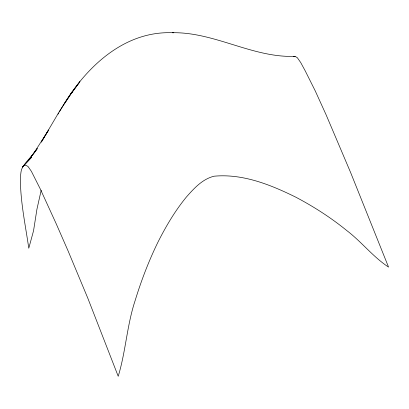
<?xml version="1.0" encoding="UTF-8"?>
<svg xmlns="http://www.w3.org/2000/svg" width="409" height="409" viewBox="0 0 409 409"><rect width="100%" height="100%" fill="white"/><g stroke="black" fill="none" stroke-linecap="round" stroke-linejoin="round"><path stroke-width="0.61" d="M41.186 190.236L36.928 209.265L33.553 230.742L28.778 248.243C25.66 226.458 20.982 204.797 20.45 182.716C20.363 178.329 20.501 173.912 21.452 169.612C25.061 161.657 32.766 156.059 37.306 148.539L29.438 159.157M57.986 114.188L58.635 113.119M59.31 112.005C82.649 70.322 122.327 30.097 173.83 32.792M64.295 103.814L72.546 91.447L59.346 111.524L41.309 142.102L48.651 129.99L35.68 150.256L29.059 159.648M23.819 165.507L22.398 167.046L31.774 157.071L23.819 165.507L25.66 165.18L27.981 166.453L31.386 171.325L40.435 189.295L56.237 223.835L68.073 250.891L87.787 298.125L118.216 376.285C125.773 351.5 126.938 325.293 135.123 300.61C141.274 280.538 148.789 260.87 158.022 242.01C166.039 226.131 175.134 210.717 186.458 196.949C194.147 188.263 202.348 179.132 214.045 176.207C242.742 173.518 270.502 184.704 295.748 197.143C313.81 206.673 331.06 217.757 346.904 230.661C361.643 241.893 373.008 256.872 388.55 267.103L350.6 172.48L326.121 114.832L315.262 90.941L305.196 70.818L300.712 62.551L297.307 57.674L295.094 56.355C252.568 57.966 214.822 32.009 172.327 32.715M293.483 56.595L295.094 56.355M79.832 81.805L71.064 93.681L79.832 81.805"/></g></svg>
